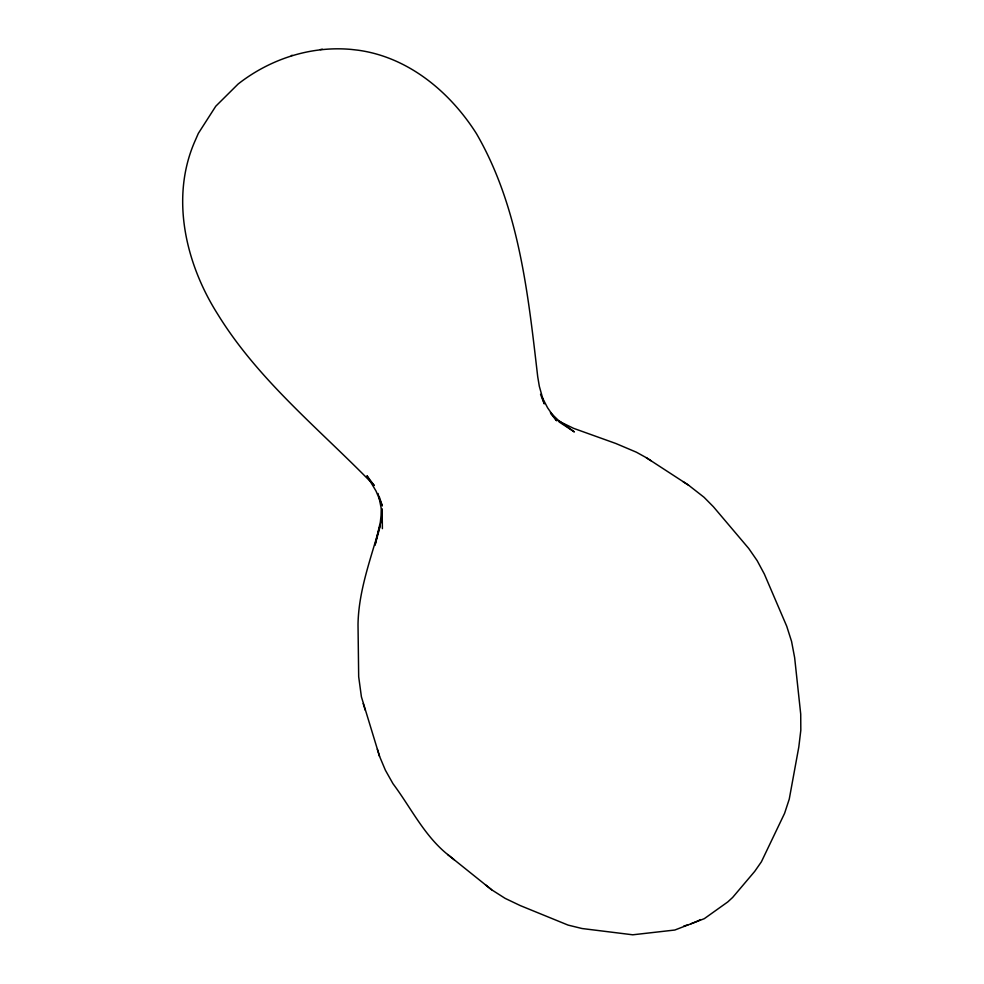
<?xml version="1.0" encoding="UTF-8"?>
<svg xmlns="http://www.w3.org/2000/svg" width="984" height="984" viewBox="0 0 984 984"><rect width="100%" height="100%" fill="white"/><g stroke="black" fill="none" stroke-linecap="round" stroke-linejoin="round"><path stroke-width="1.48" d="M381.755 509.355L380.316 522.197L375.027 545.148L380.254 525.886M380.316 524.447C371.386 557.375 358.52 590.154 358.016 624.656L358.68 676.684L361.411 696.832L379.541 756.302L385.384 770.201L392.997 783.719C410.795 807.47 424.116 835.527 447.659 854.506L491.643 889.77L505.161 898.38L520.216 905.563L568.039 925.083L582.073 928.527L632.774 934.8L674.815 930.028L704.298 918.675L727.791 901.922L732.662 897.433L754.716 871.381L761.407 861.787L784.592 813.325L789.254 799.119L798.811 746.991L800.816 730.263L800.718 714.113L794.641 657.656L791.566 641.408L786.733 626.255L764.347 574.053L757.163 560.659L748.763 548.506L713.4 506.748L704.003 497.24L688.505 485.137L646.217 457.634L636.402 452.209L615.861 443.501L573.561 428.323L558.162 420.82M380.685 523.205L381.448 520.696M540.536 394.313L544.25 403.883L539.33 386.318L537.719 376.737C528.064 293.872 519.158 207.39 476.477 133.689C449.959 91.832 408.298 57.084 357.992 50.196L351.448 49.446C310.87 45.682 270.071 59.003 238.14 84.009L215.779 106.21L198.338 133.393L195.533 139.826C169.814 196.689 185.521 263.515 217.759 314.277C258.767 380.919 320.513 429.996 374.203 485.481L367.069 475.899M320.39 49.569L322.272 49.2M291.35 55.522L292.273 55.35M646.217 457.634L651.002 460.721M683.031 481.594L688.505 485.137M559.023 421.878L574.373 431.939L557.928 419.922L550.388 412.628M447.659 854.506L454.387 859.893M485.53 884.887L491.643 889.77M550.905 413.784L556.636 420.758L547.608 407.819L541.876 396.81M367.155 476.096L375.986 490.979L382.321 505.911L379.061 496.096M363.194 703.572L365.285 710.288M377.339 749.23L379.541 756.302M378.065 493.476L378.348 494.595M378.963 497.055L381.091 507.707L382.284 521.717M382.099 508.789L382.395 528.654M700.633 919.585A84.599 77.588 -27 0 1 690.952 923.767M688.099 924.751A84.599 77.588 -27 0 1 683.806 926.055"/></g></svg>
